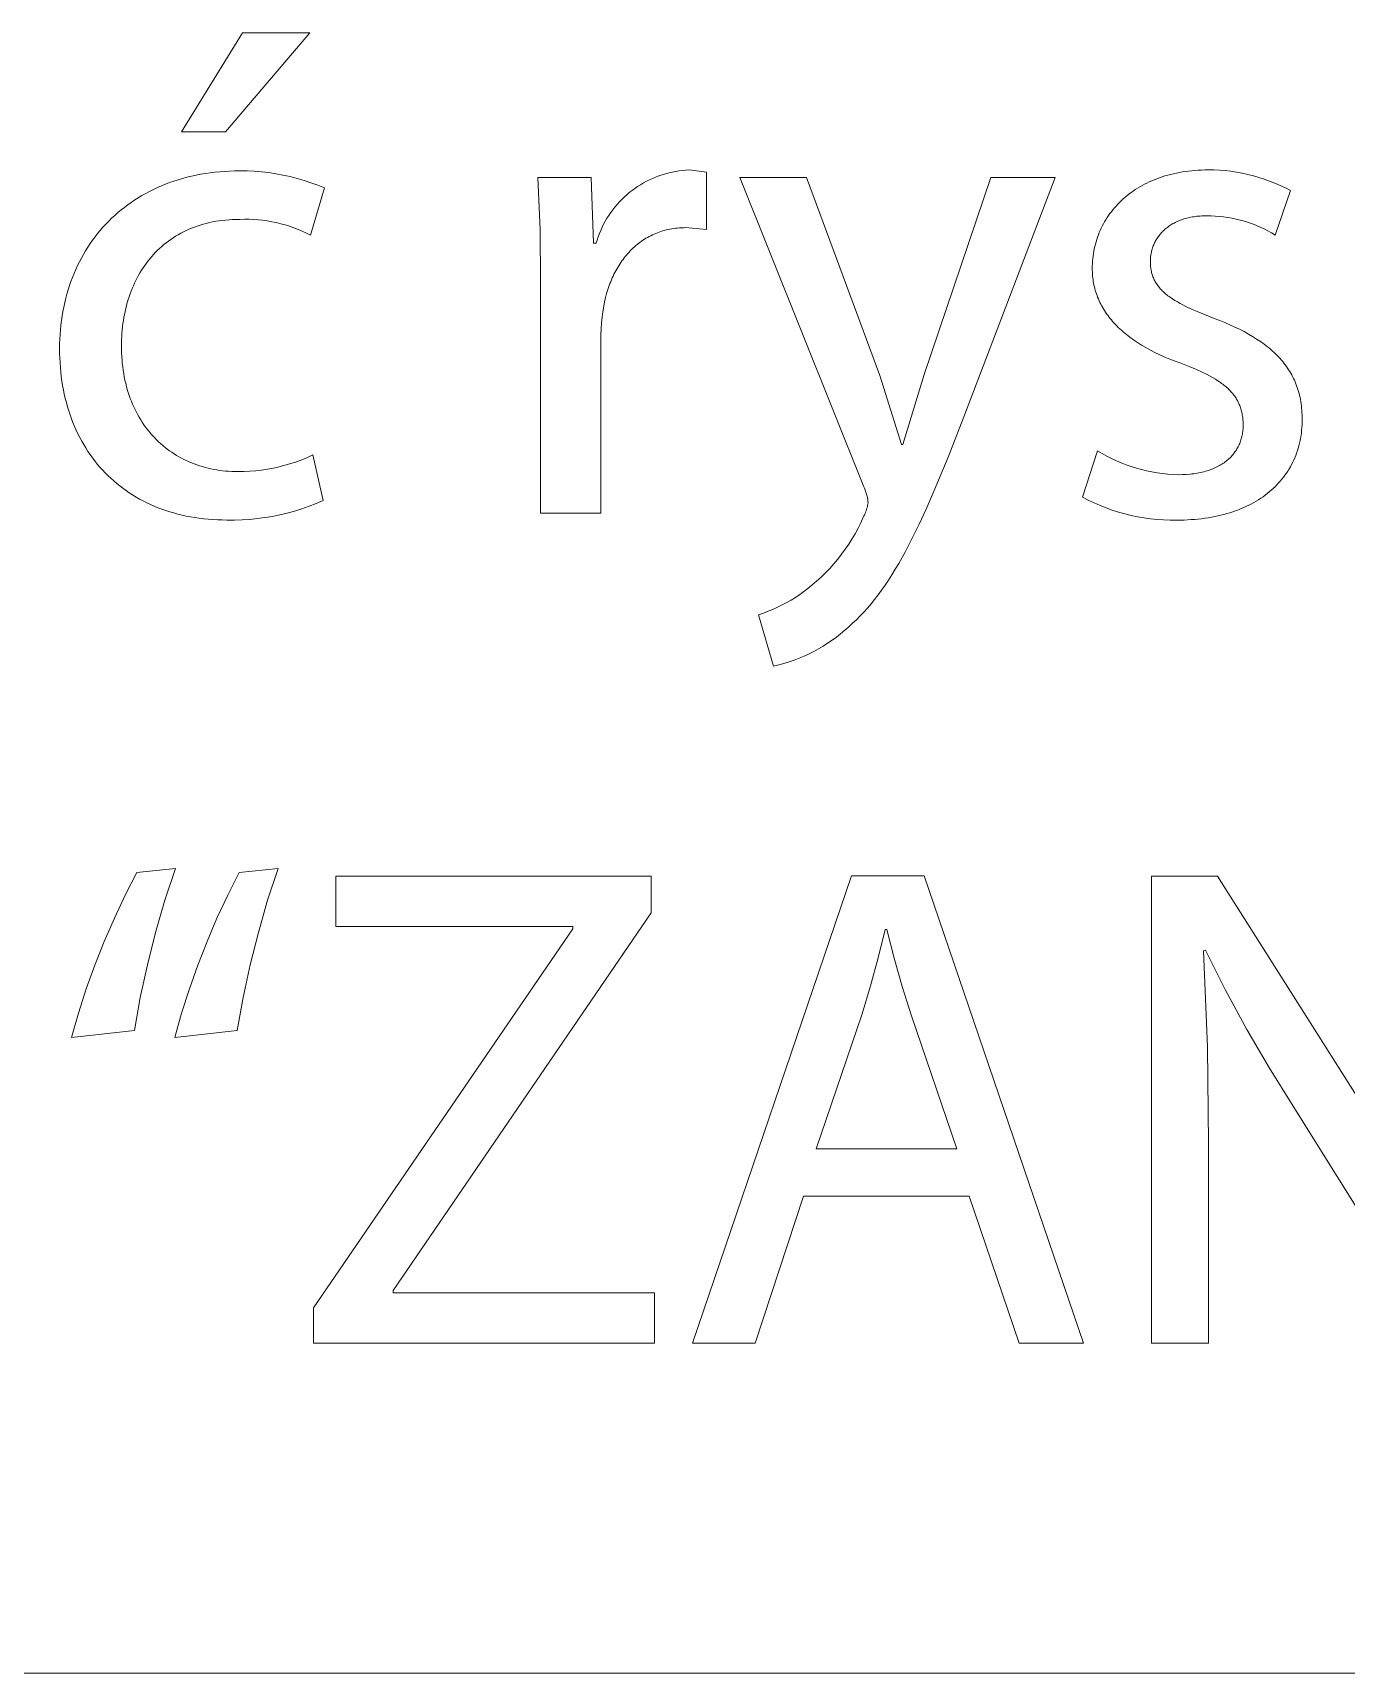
# Model space of a CAD drawing. Header units: millimetres. Extents: x 3269 to 7089, y 1744 to 4413.
# Drawn here: x 6163.6 to 6236, y 1743.8 to 1834.3 of the extents above; entities that cross this region are included whole.
import ezdxf

# ---------------------------------------------------------------- set-up
doc = ezdxf.new("R2010")
doc.units = ezdxf.units.MM
doc.header["$MEASUREMENT"] = 0
doc.layers.add('Domyślny', color=7, linetype='Continuous', true_color=0x000000)

msp = doc.modelspace()

# ---------------------------------------------------------------- linework, layer by layer
at = {"layer": 'Domyślny', "color": 18, "lineweight": 15, "true_color": 0x000000}
for p, q in [((6171.802, 1828.824), (6175.161, 1834.293)), ((6178.875, 1834.293), (6174.219, 1828.824)), ((6175.161, 1834.293), (6178.875, 1834.293)), ((6174.219, 1828.824), (6171.802, 1828.824)), ((6171.612, 1826.185), (6171.852, 1826.256)), ((6171.852, 1826.256), (6172.096, 1826.322)), ((6172.096, 1826.322), (6172.344, 1826.382)), ((6172.344, 1826.382), (6172.595, 1826.436)), ((6172.595, 1826.436), (6172.85, 1826.486)), ((6172.85, 1826.486), (6173.108, 1826.529)), ((6173.108, 1826.529), (6173.37, 1826.567)), ((6173.37, 1826.567), (6173.635, 1826.6)), ((6173.635, 1826.6), (6173.903, 1826.626)), ((6173.903, 1826.626), (6174.174, 1826.647)), ((6174.174, 1826.647), (6174.449, 1826.662)), ((6174.449, 1826.662), (6174.727, 1826.671)), ((6174.727, 1826.671), (6175.008, 1826.674)), ((6175.008, 1826.674), (6175.408, 1826.671)), ((6175.408, 1826.671), (6175.807, 1826.654)), ((6175.807, 1826.654), (6176.206, 1826.623)), ((6176.206, 1826.623), (6176.603, 1826.578)), ((6176.603, 1826.578), (6176.998, 1826.52)), ((6176.998, 1826.52), (6177.392, 1826.448)), ((6177.392, 1826.448), (6177.782, 1826.362)), ((6177.782, 1826.362), (6178.169, 1826.263)), ((6178.169, 1826.263), (6178.553, 1826.15)), ((6191.567, 1823.419), (6191.443, 1826.305)), ((6191.443, 1826.305), (6194.394, 1826.305)), ((6194.394, 1826.305), (6194.508, 1822.68)), ((6197.604, 1826.184), (6197.776, 1826.263)), ((6197.776, 1826.263), (6197.95, 1826.336)), ((6197.95, 1826.336), (6198.127, 1826.403)), ((6198.127, 1826.403), (6198.305, 1826.463)), ((6198.305, 1826.463), (6198.486, 1826.518)), ((6198.486, 1826.518), (6198.668, 1826.566)), ((6198.668, 1826.566), (6198.852, 1826.609)), ((6198.852, 1826.609), (6199.037, 1826.645)), ((6199.037, 1826.645), (6199.224, 1826.674)), ((6199.224, 1826.674), (6199.411, 1826.697)), ((6199.411, 1826.697), (6199.599, 1826.714)), ((6199.599, 1826.714), (6199.787, 1826.725)), ((6199.787, 1826.725), (6200.741, 1826.61)), ((6200.741, 1826.61), (6200.741, 1823.443)), ((6209.422, 1809.248), (6202.591, 1826.306)), ((6202.591, 1826.306), (6206.255, 1826.306)), ((6206.255, 1826.306), (6210.312, 1815.379)), ((6212.755, 1815.443), (6216.431, 1826.306)), ((6219.98, 1826.306), (6214.943, 1813.115)), ((6216.431, 1826.306), (6219.98, 1826.306)), ((6225.443, 1826.189), (6225.586, 1826.245)), ((6225.586, 1826.245), (6225.732, 1826.299)), ((6225.732, 1826.299), (6225.881, 1826.35)), ((6225.881, 1826.35), (6226.032, 1826.397)), ((6226.032, 1826.397), (6226.186, 1826.442)), ((6226.186, 1826.442), (6226.342, 1826.484)), ((6226.342, 1826.484), (6226.501, 1826.522)), ((6226.501, 1826.522), (6226.662, 1826.558)), ((6226.662, 1826.558), (6226.826, 1826.59)), ((6226.826, 1826.59), (6226.992, 1826.619)), ((6226.992, 1826.619), (6227.161, 1826.645)), ((6227.161, 1826.645), (6227.332, 1826.668)), ((6227.332, 1826.668), (6227.506, 1826.687)), ((6227.506, 1826.687), (6227.682, 1826.703)), ((6227.682, 1826.703), (6227.86, 1826.715)), ((6227.86, 1826.715), (6228.041, 1826.724)), ((6228.041, 1826.724), (6228.224, 1826.729)), ((6228.224, 1826.729), (6228.41, 1826.731)), ((6228.41, 1826.731), (6228.725, 1826.727)), ((6228.725, 1826.727), (6229.041, 1826.713)), ((6229.041, 1826.713), (6229.355, 1826.688)), ((6229.355, 1826.688), (6229.669, 1826.653)), ((6229.669, 1826.653), (6229.981, 1826.607)), ((6229.981, 1826.607), (6230.291, 1826.55)), ((6230.291, 1826.55), (6230.6, 1826.483)), ((6230.6, 1826.483), (6230.906, 1826.406)), ((6230.906, 1826.406), (6231.209, 1826.319)), ((6231.209, 1826.319), (6231.509, 1826.221)), ((6169.615, 1825.317), (6169.822, 1825.433)), ((6169.822, 1825.433), (6170.032, 1825.544)), ((6170.032, 1825.544), (6170.246, 1825.651)), ((6170.246, 1825.651), (6170.464, 1825.753)), ((6170.464, 1825.753), (6170.686, 1825.849)), ((6170.686, 1825.849), (6170.912, 1825.941)), ((6170.912, 1825.941), (6171.141, 1826.028)), ((6171.141, 1826.028), (6171.375, 1826.109)), ((6171.375, 1826.109), (6171.612, 1826.185)), ((6178.553, 1826.15), (6178.932, 1826.024)), ((6179.676, 1825.732), (6178.913, 1823.125)), ((6178.932, 1826.024), (6179.307, 1825.885)), ((6179.307, 1825.885), (6179.676, 1825.732)), ((6196.208, 1825.229), (6196.348, 1825.356)), ((6196.348, 1825.356), (6196.492, 1825.478)), ((6196.492, 1825.478), (6196.64, 1825.595)), ((6196.64, 1825.595), (6196.792, 1825.707)), ((6196.792, 1825.707), (6196.948, 1825.813)), ((6196.948, 1825.813), (6197.107, 1825.914)), ((6197.107, 1825.914), (6197.27, 1826.01)), ((6197.27, 1826.01), (6197.436, 1826.1)), ((6197.436, 1826.1), (6197.604, 1826.184)), ((6223.936, 1825.306), (6224.046, 1825.393)), ((6224.046, 1825.393), (6224.159, 1825.478)), ((6224.159, 1825.478), (6224.275, 1825.56)), ((6224.275, 1825.56), (6224.394, 1825.641)), ((6224.394, 1825.641), (6224.515, 1825.718)), ((6224.515, 1825.718), (6224.64, 1825.793)), ((6224.64, 1825.793), (6224.767, 1825.866)), ((6224.767, 1825.866), (6224.897, 1825.936)), ((6224.897, 1825.936), (6225.029, 1826.003)), ((6225.029, 1826.003), (6225.164, 1826.068)), ((6225.164, 1826.068), (6225.302, 1826.13)), ((6225.302, 1826.13), (6225.443, 1826.189)), ((6231.509, 1826.221), (6231.805, 1826.114)), ((6231.805, 1826.114), (6232.098, 1825.996)), ((6232.098, 1825.996), (6232.387, 1825.869)), ((6232.951, 1825.586), (6232.111, 1823.131)), ((6232.387, 1825.869), (6232.671, 1825.732)), ((6232.671, 1825.732), (6232.951, 1825.586)), ((6168.286, 1824.373), (6168.463, 1824.521)), ((6168.463, 1824.521), (6168.645, 1824.665)), ((6168.645, 1824.665), (6168.831, 1824.805)), ((6168.831, 1824.805), (6169.021, 1824.94)), ((6169.021, 1824.94), (6169.215, 1825.07)), ((6169.215, 1825.07), (6169.413, 1825.196)), ((6169.413, 1825.196), (6169.615, 1825.317)), ((6195.467, 1824.376), (6195.578, 1824.529)), ((6195.578, 1824.529), (6195.694, 1824.677)), ((6195.694, 1824.677), (6195.815, 1824.822)), ((6195.815, 1824.822), (6195.942, 1824.962)), ((6195.942, 1824.962), (6196.073, 1825.098)), ((6196.073, 1825.098), (6196.208, 1825.229)), ((6222.995, 1824.317), (6223.075, 1824.425)), ((6223.075, 1824.425), (6223.159, 1824.531)), ((6223.159, 1824.531), (6223.246, 1824.635)), ((6223.246, 1824.635), (6223.335, 1824.737)), ((6223.335, 1824.737), (6223.428, 1824.837)), ((6223.428, 1824.837), (6223.524, 1824.935)), ((6223.524, 1824.935), (6223.622, 1825.031)), ((6223.622, 1825.031), (6223.724, 1825.125)), ((6223.724, 1825.125), (6223.828, 1825.217)), ((6223.828, 1825.217), (6223.936, 1825.306)), ((6167.313, 1823.394), (6167.464, 1823.568)), ((6167.464, 1823.568), (6167.62, 1823.737)), ((6167.62, 1823.737), (6167.78, 1823.902)), ((6167.78, 1823.902), (6167.944, 1824.063)), ((6167.944, 1824.063), (6168.113, 1824.22)), ((6168.113, 1824.22), (6168.286, 1824.373)), ((6172.506, 1823.577), (6172.35, 1823.516)), ((6172.666, 1823.634), (6172.506, 1823.577)), ((6172.828, 1823.687), (6172.666, 1823.634)), ((6172.994, 1823.736), (6172.828, 1823.687)), ((6173.162, 1823.782), (6172.994, 1823.736)), ((6173.333, 1823.823), (6173.162, 1823.782)), ((6173.508, 1823.86), (6173.333, 1823.823)), ((6173.685, 1823.893), (6173.508, 1823.86)), ((6173.865, 1823.922), (6173.685, 1823.893)), ((6174.048, 1823.946), (6173.865, 1823.922)), ((6174.235, 1823.966), (6174.048, 1823.946)), ((6174.424, 1823.982), (6174.235, 1823.966)), ((6174.615, 1823.993), (6174.424, 1823.982)), ((6174.81, 1824), (6174.615, 1823.993)), ((6175.008, 1824.002), (6174.81, 1824)), ((6175.261, 1824.009), (6175.008, 1824.002)), ((6175.514, 1824.007), (6175.261, 1824.009)), ((6175.767, 1823.997), (6175.514, 1824.007)), ((6176.019, 1823.979), (6175.767, 1823.997)), ((6176.271, 1823.952), (6176.019, 1823.979)), ((6176.522, 1823.917), (6176.271, 1823.952)), ((6176.771, 1823.874), (6176.522, 1823.917)), ((6177.019, 1823.823), (6176.771, 1823.874)), ((6177.265, 1823.763), (6177.019, 1823.823)), ((6177.509, 1823.696), (6177.265, 1823.763)), ((6177.75, 1823.62), (6177.509, 1823.696)), ((6177.989, 1823.536), (6177.75, 1823.62)), ((6178.225, 1823.445), (6177.989, 1823.536)), ((6194.913, 1823.39), (6194.991, 1823.562)), ((6194.991, 1823.562), (6195.075, 1823.731)), ((6195.075, 1823.731), (6195.165, 1823.897)), ((6195.165, 1823.897), (6195.26, 1824.06)), ((6195.26, 1824.06), (6195.361, 1824.22)), ((6195.361, 1824.22), (6195.467, 1824.376)), ((6199.148, 1823.524), (6199.042, 1823.512)), ((6199.256, 1823.533), (6199.148, 1823.524)), ((6199.364, 1823.539), (6199.256, 1823.533)), ((6199.474, 1823.543), (6199.364, 1823.539)), ((6199.584, 1823.545), (6199.474, 1823.543)), ((6200.741, 1823.443), (6199.584, 1823.545)), ((6222.518, 1823.514), (6222.576, 1823.634)), ((6222.576, 1823.634), (6222.638, 1823.752)), ((6222.638, 1823.752), (6222.703, 1823.868)), ((6222.703, 1823.868), (6222.771, 1823.983)), ((6222.771, 1823.983), (6222.843, 1824.096)), ((6222.843, 1824.096), (6222.917, 1824.208)), ((6222.917, 1824.208), (6222.995, 1824.317)), ((6226.134, 1823.539), (6226.083, 1823.498)), ((6226.187, 1823.58), (6226.134, 1823.539)), ((6226.242, 1823.619), (6226.187, 1823.58)), ((6226.298, 1823.657), (6226.242, 1823.619)), ((6226.355, 1823.694), (6226.298, 1823.657)), ((6226.414, 1823.73), (6226.355, 1823.694)), ((6226.474, 1823.765), (6226.414, 1823.73)), ((6226.535, 1823.799), (6226.474, 1823.765)), ((6226.598, 1823.831), (6226.535, 1823.799)), ((6226.663, 1823.862), (6226.598, 1823.831)), ((6226.729, 1823.892), (6226.663, 1823.862)), ((6226.796, 1823.921), (6226.729, 1823.892)), ((6226.865, 1823.948), (6226.796, 1823.921)), ((6226.935, 1823.974), (6226.865, 1823.948)), ((6227.006, 1823.999), (6226.935, 1823.974)), ((6227.079, 1824.023), (6227.006, 1823.999)), ((6227.153, 1824.045), (6227.079, 1824.023)), ((6227.229, 1824.066), (6227.153, 1824.045)), ((6227.305, 1824.085), (6227.229, 1824.066)), ((6227.384, 1824.103), (6227.305, 1824.085)), ((6227.463, 1824.119), (6227.384, 1824.103)), ((6227.544, 1824.134), (6227.463, 1824.119)), ((6227.627, 1824.148), (6227.544, 1824.134)), ((6227.71, 1824.16), (6227.627, 1824.148)), ((6227.795, 1824.17), (6227.71, 1824.16)), ((6227.882, 1824.179), (6227.795, 1824.17)), ((6227.969, 1824.186), (6227.882, 1824.179)), ((6228.059, 1824.192), (6227.969, 1824.186)), ((6228.149, 1824.196), (6228.059, 1824.192)), ((6228.241, 1824.199), (6228.149, 1824.196)), ((6228.333, 1824.2), (6228.241, 1824.199)), ((6228.567, 1824.197), (6228.333, 1824.2)), ((6228.801, 1824.186), (6228.567, 1824.197)), ((6229.034, 1824.168), (6228.801, 1824.186)), ((6229.267, 1824.142), (6229.034, 1824.168)), ((6229.499, 1824.108), (6229.267, 1824.142)), ((6229.729, 1824.067), (6229.499, 1824.108)), ((6229.958, 1824.018), (6229.729, 1824.067)), ((6230.185, 1823.962), (6229.958, 1824.018)), ((6230.41, 1823.899), (6230.185, 1823.962)), ((6230.633, 1823.827), (6230.41, 1823.899)), ((6230.853, 1823.749), (6230.633, 1823.827)), ((6231.071, 1823.664), (6230.853, 1823.749)), ((6231.286, 1823.571), (6231.071, 1823.664)), ((6231.498, 1823.471), (6231.286, 1823.571)), ((6166.627, 1822.468), (6166.755, 1822.661)), ((6166.755, 1822.661), (6166.887, 1822.85)), ((6166.887, 1822.85), (6167.025, 1823.035)), ((6167.025, 1823.035), (6167.167, 1823.217)), ((6167.167, 1823.217), (6167.313, 1823.394)), ((6170.95, 1822.71), (6170.827, 1822.611)), ((6171.076, 1822.806), (6170.95, 1822.71)), ((6171.206, 1822.898), (6171.076, 1822.806)), ((6171.338, 1822.988), (6171.206, 1822.898)), ((6171.473, 1823.074), (6171.338, 1822.988)), ((6171.612, 1823.157), (6171.473, 1823.074)), ((6171.753, 1823.236), (6171.612, 1823.157)), ((6171.898, 1823.311), (6171.753, 1823.236)), ((6172.045, 1823.383), (6171.898, 1823.311)), ((6172.196, 1823.452), (6172.045, 1823.383)), ((6172.35, 1823.516), (6172.196, 1823.452)), ((6178.458, 1823.346), (6178.225, 1823.445)), ((6178.687, 1823.239), (6178.458, 1823.346)), ((6178.913, 1823.125), (6178.687, 1823.239)), ((6191.595, 1820.53), (6191.567, 1823.419)), ((6194.508, 1822.68), (6194.661, 1822.68)), ((6194.661, 1822.68), (6194.715, 1822.86)), ((6194.715, 1822.86), (6194.775, 1823.039)), ((6194.775, 1823.039), (6194.841, 1823.216)), ((6194.841, 1823.216), (6194.913, 1823.39)), ((6196.996, 1822.67), (6196.918, 1822.607)), ((6197.076, 1822.731), (6196.996, 1822.67)), ((6197.158, 1822.79), (6197.076, 1822.731)), ((6197.24, 1822.847), (6197.158, 1822.79)), ((6197.324, 1822.902), (6197.24, 1822.847)), ((6197.409, 1822.955), (6197.324, 1822.902)), ((6197.496, 1823.005), (6197.409, 1822.955)), ((6197.583, 1823.054), (6197.496, 1823.005)), ((6197.672, 1823.1), (6197.583, 1823.054)), ((6197.762, 1823.145), (6197.672, 1823.1)), ((6197.854, 1823.187), (6197.762, 1823.145)), ((6197.947, 1823.227), (6197.854, 1823.187)), ((6198.04, 1823.264), (6197.947, 1823.227)), ((6198.135, 1823.3), (6198.04, 1823.264)), ((6198.232, 1823.333), (6198.135, 1823.3)), ((6198.329, 1823.363), (6198.232, 1823.333)), ((6198.428, 1823.392), (6198.329, 1823.363)), ((6198.527, 1823.418), (6198.428, 1823.392)), ((6198.628, 1823.442), (6198.527, 1823.418)), ((6198.73, 1823.463), (6198.628, 1823.442)), ((6198.833, 1823.482), (6198.73, 1823.463)), ((6198.937, 1823.498), (6198.833, 1823.482)), ((6199.042, 1823.512), (6198.937, 1823.498)), ((6222.164, 1822.507), (6222.197, 1822.637)), ((6222.197, 1822.637), (6222.233, 1822.766)), ((6222.233, 1822.766), (6222.272, 1822.894)), ((6222.272, 1822.894), (6222.315, 1823.021)), ((6222.315, 1823.021), (6222.361, 1823.146)), ((6222.361, 1823.146), (6222.41, 1823.271)), ((6222.41, 1823.271), (6222.462, 1823.393)), ((6222.462, 1823.393), (6222.518, 1823.514)), ((6225.434, 1822.654), (6225.409, 1822.597)), ((6225.46, 1822.71), (6225.434, 1822.654)), ((6225.487, 1822.765), (6225.46, 1822.71)), ((6225.517, 1822.82), (6225.487, 1822.765)), ((6225.547, 1822.874), (6225.517, 1822.82)), ((6225.579, 1822.927), (6225.547, 1822.874)), ((6225.613, 1822.979), (6225.579, 1822.927)), ((6225.648, 1823.031), (6225.613, 1822.979)), ((6225.685, 1823.082), (6225.648, 1823.031)), ((6225.723, 1823.132), (6225.685, 1823.082)), ((6225.763, 1823.181), (6225.723, 1823.132)), ((6225.804, 1823.229), (6225.763, 1823.181)), ((6225.847, 1823.276), (6225.804, 1823.229)), ((6225.891, 1823.322), (6225.847, 1823.276)), ((6225.937, 1823.368), (6225.891, 1823.322)), ((6225.984, 1823.412), (6225.937, 1823.368)), ((6226.033, 1823.455), (6225.984, 1823.412)), ((6226.083, 1823.498), (6226.033, 1823.455)), ((6231.706, 1823.365), (6231.498, 1823.471)), ((6231.911, 1823.251), (6231.706, 1823.365)), ((6232.111, 1823.131), (6231.911, 1823.251)), ((6166.163, 1821.661), (6166.272, 1821.868)), ((6166.272, 1821.868), (6166.385, 1822.072)), ((6166.385, 1822.072), (6166.504, 1822.272)), ((6166.504, 1822.272), (6166.627, 1822.468)), ((6170.05, 1821.831), (6169.952, 1821.708)), ((6170.152, 1821.951), (6170.05, 1821.831)), ((6170.257, 1822.069), (6170.152, 1821.951)), ((6170.364, 1822.183), (6170.257, 1822.069)), ((6170.475, 1822.294), (6170.364, 1822.183)), ((6170.589, 1822.403), (6170.475, 1822.294)), ((6170.706, 1822.508), (6170.589, 1822.403)), ((6170.827, 1822.611), (6170.706, 1822.508)), ((6196.145, 1821.791), (6196.083, 1821.706)), ((6196.208, 1821.874), (6196.145, 1821.791)), ((6196.272, 1821.956), (6196.208, 1821.874)), ((6196.338, 1822.035), (6196.272, 1821.956)), ((6196.406, 1822.113), (6196.338, 1822.035)), ((6196.475, 1822.189), (6196.406, 1822.113)), ((6196.545, 1822.264), (6196.475, 1822.189)), ((6196.617, 1822.336), (6196.545, 1822.264)), ((6196.69, 1822.407), (6196.617, 1822.336)), ((6196.765, 1822.475), (6196.69, 1822.407)), ((6196.84, 1822.542), (6196.765, 1822.475)), ((6196.918, 1822.607), (6196.84, 1822.542)), ((6222.04, 1821.702), (6222.052, 1821.838)), ((6222.052, 1821.838), (6222.068, 1821.974)), ((6222.068, 1821.974), (6222.087, 1822.109)), ((6222.087, 1822.109), (6222.109, 1822.243)), ((6222.109, 1822.243), (6222.135, 1822.375)), ((6222.135, 1822.375), (6222.164, 1822.507)), ((6225.233, 1821.809), (6225.23, 1821.745)), ((6225.23, 1821.745), (6225.23, 1821.681)), ((6225.237, 1821.873), (6225.233, 1821.809)), ((6225.243, 1821.936), (6225.237, 1821.873)), ((6225.25, 1821.998), (6225.243, 1821.936)), ((6225.259, 1822.061), (6225.25, 1821.998)), ((6225.269, 1822.122), (6225.259, 1822.061)), ((6225.281, 1822.184), (6225.269, 1822.122)), ((6225.295, 1822.244), (6225.281, 1822.184)), ((6225.31, 1822.305), (6225.295, 1822.244)), ((6225.327, 1822.364), (6225.31, 1822.305)), ((6225.345, 1822.424), (6225.327, 1822.364)), ((6225.365, 1822.482), (6225.345, 1822.424)), ((6225.386, 1822.54), (6225.365, 1822.482)), ((6225.409, 1822.597), (6225.386, 1822.54)), ((6165.778, 1820.798), (6165.867, 1821.018)), ((6165.867, 1821.018), (6165.96, 1821.236)), ((6165.96, 1821.236), (6166.059, 1821.45)), ((6166.059, 1821.45), (6166.163, 1821.661)), ((6169.427, 1820.917), (6169.35, 1820.776)), ((6169.506, 1821.055), (6169.427, 1820.917)), ((6169.589, 1821.191), (6169.506, 1821.055)), ((6169.675, 1821.324), (6169.589, 1821.191)), ((6169.764, 1821.455), (6169.675, 1821.324)), ((6169.857, 1821.583), (6169.764, 1821.455)), ((6169.952, 1821.708), (6169.857, 1821.583)), ((6195.597, 1820.87), (6195.551, 1820.769)), ((6195.645, 1820.969), (6195.597, 1820.87)), ((6195.694, 1821.066), (6195.645, 1820.969)), ((6195.745, 1821.162), (6195.694, 1821.066)), ((6195.798, 1821.257), (6195.745, 1821.162)), ((6195.852, 1821.35), (6195.798, 1821.257)), ((6195.907, 1821.441), (6195.852, 1821.35)), ((6195.964, 1821.531), (6195.907, 1821.441)), ((6196.023, 1821.619), (6195.964, 1821.531)), ((6196.083, 1821.706), (6196.023, 1821.619)), ((6222.024, 1821.287), (6222.026, 1821.426)), ((6222.025, 1821.183), (6222.024, 1821.287)), ((6222.029, 1821.08), (6222.025, 1821.183)), ((6222.026, 1821.426), (6222.031, 1821.564)), ((6222.034, 1820.978), (6222.029, 1821.08)), ((6222.031, 1821.564), (6222.04, 1821.702)), ((6222.042, 1820.876), (6222.034, 1820.978)), ((6222.053, 1820.775), (6222.042, 1820.876)), ((6225.23, 1821.681), (6225.23, 1821.609)), ((6225.23, 1821.609), (6225.233, 1821.539)), ((6225.233, 1821.539), (6225.237, 1821.47)), ((6225.237, 1821.47), (6225.243, 1821.402)), ((6225.243, 1821.402), (6225.25, 1821.335)), ((6225.25, 1821.335), (6225.259, 1821.27)), ((6225.259, 1821.27), (6225.27, 1821.205)), ((6225.27, 1821.205), (6225.282, 1821.142)), ((6225.282, 1821.142), (6225.296, 1821.079)), ((6225.296, 1821.079), (6225.312, 1821.018)), ((6225.312, 1821.018), (6225.329, 1820.957)), ((6225.329, 1820.957), (6225.348, 1820.898)), ((6225.348, 1820.898), (6225.368, 1820.839)), ((6225.368, 1820.839), (6225.391, 1820.782)), ((6165.473, 1819.883), (6165.542, 1820.116)), ((6165.542, 1820.116), (6165.615, 1820.346)), ((6165.615, 1820.346), (6165.694, 1820.574)), ((6165.694, 1820.574), (6165.778, 1820.798)), ((6169.016, 1820.04), (6168.959, 1819.886)), ((6169.076, 1820.191), (6169.016, 1820.04)), ((6169.14, 1820.341), (6169.076, 1820.191)), ((6169.207, 1820.488), (6169.14, 1820.341)), ((6169.277, 1820.633), (6169.207, 1820.488)), ((6169.35, 1820.776), (6169.277, 1820.633)), ((6191.595, 1807.797), (6191.595, 1820.53)), ((6195.241, 1819.914), (6195.181, 1819.687)), ((6195.309, 1820.136), (6195.241, 1819.914)), ((6195.345, 1820.245), (6195.309, 1820.136)), ((6195.383, 1820.352), (6195.345, 1820.245)), ((6195.423, 1820.459), (6195.383, 1820.352)), ((6195.464, 1820.563), (6195.423, 1820.459)), ((6195.507, 1820.667), (6195.464, 1820.563)), ((6195.551, 1820.769), (6195.507, 1820.667)), ((6222.066, 1820.674), (6222.053, 1820.775)), ((6222.081, 1820.574), (6222.066, 1820.674)), ((6222.098, 1820.475), (6222.081, 1820.574)), ((6222.117, 1820.376), (6222.098, 1820.475)), ((6222.139, 1820.278), (6222.117, 1820.376)), ((6222.164, 1820.181), (6222.139, 1820.278)), ((6222.19, 1820.084), (6222.164, 1820.181)), ((6222.219, 1819.987), (6222.19, 1820.084)), ((6222.251, 1819.892), (6222.219, 1819.987)), ((6225.391, 1820.782), (6225.415, 1820.725)), ((6225.415, 1820.725), (6225.44, 1820.67)), ((6225.44, 1820.67), (6225.468, 1820.615)), ((6225.468, 1820.615), (6225.497, 1820.561)), ((6225.497, 1820.561), (6225.528, 1820.507)), ((6225.528, 1820.507), (6225.56, 1820.455)), ((6225.56, 1820.455), (6225.594, 1820.403)), ((6225.594, 1820.403), (6225.63, 1820.352)), ((6225.63, 1820.352), (6225.668, 1820.302)), ((6225.668, 1820.302), (6225.707, 1820.252)), ((6225.707, 1820.252), (6225.748, 1820.203)), ((6225.748, 1820.203), (6225.791, 1820.155)), ((6225.791, 1820.155), (6225.836, 1820.107)), ((6225.836, 1820.107), (6225.882, 1820.06)), ((6225.882, 1820.06), (6225.93, 1820.013)), ((6225.93, 1820.013), (6225.98, 1819.967)), ((6225.98, 1819.967), (6226.032, 1819.921)), ((6226.032, 1819.921), (6226.085, 1819.876)), ((6165.253, 1818.92), (6165.3, 1819.165)), ((6165.3, 1819.165), (6165.353, 1819.407)), ((6165.353, 1819.407), (6165.41, 1819.647)), ((6165.41, 1819.647), (6165.473, 1819.883)), ((6168.721, 1819.09), (6168.683, 1818.925)), ((6168.762, 1819.253), (6168.721, 1819.09)), ((6168.806, 1819.414), (6168.762, 1819.253)), ((6168.854, 1819.573), (6168.806, 1819.414)), ((6168.905, 1819.731), (6168.854, 1819.573)), ((6168.959, 1819.886), (6168.905, 1819.731)), ((6195.081, 1819.22), (6195.029, 1818.909)), ((6195.127, 1819.456), (6195.081, 1819.22)), ((6195.181, 1819.687), (6195.127, 1819.456)), ((6222.284, 1819.797), (6222.251, 1819.892)), ((6222.32, 1819.702), (6222.284, 1819.797)), ((6222.359, 1819.609), (6222.32, 1819.702)), ((6222.4, 1819.516), (6222.359, 1819.609)), ((6222.443, 1819.423), (6222.4, 1819.516)), ((6222.488, 1819.332), (6222.443, 1819.423)), ((6222.536, 1819.241), (6222.488, 1819.332)), ((6222.587, 1819.15), (6222.536, 1819.241)), ((6222.639, 1819.061), (6222.587, 1819.15)), ((6222.694, 1818.972), (6222.639, 1819.061)), ((6226.085, 1819.876), (6226.14, 1819.832)), ((6226.14, 1819.832), (6226.197, 1819.787)), ((6226.197, 1819.787), (6226.256, 1819.744)), ((6226.256, 1819.744), (6226.316, 1819.7)), ((6226.316, 1819.7), (6226.443, 1819.614)), ((6226.443, 1819.614), (6226.576, 1819.53)), ((6226.576, 1819.53), (6226.717, 1819.446)), ((6226.717, 1819.446), (6226.865, 1819.364)), ((6226.865, 1819.364), (6227.02, 1819.282)), ((6227.02, 1819.282), (6227.183, 1819.2)), ((6227.183, 1819.2), (6227.531, 1819.037)), ((6227.531, 1819.037), (6227.908, 1818.874)), ((6165.119, 1817.913), (6165.144, 1818.169)), ((6165.144, 1818.169), (6165.175, 1818.422)), ((6165.175, 1818.422), (6165.211, 1818.673)), ((6165.211, 1818.673), (6165.253, 1818.92)), ((6168.564, 1818.251), (6168.542, 1818.079)), ((6168.589, 1818.422), (6168.564, 1818.251)), ((6168.617, 1818.591), (6168.589, 1818.422)), ((6168.648, 1818.759), (6168.617, 1818.591)), ((6168.683, 1818.925), (6168.648, 1818.759)), ((6194.958, 1818.284), (6194.938, 1817.97)), ((6194.988, 1818.597), (6194.958, 1818.284)), ((6195.029, 1818.909), (6194.988, 1818.597)), ((6222.752, 1818.883), (6222.694, 1818.972)), ((6222.812, 1818.796), (6222.752, 1818.883)), ((6222.874, 1818.709), (6222.812, 1818.796)), ((6222.939, 1818.623), (6222.874, 1818.709)), ((6223.006, 1818.538), (6222.939, 1818.623)), ((6223.075, 1818.453), (6223.006, 1818.538)), ((6223.147, 1818.369), (6223.075, 1818.453)), ((6223.221, 1818.286), (6223.147, 1818.369)), ((6223.298, 1818.204), (6223.221, 1818.286)), ((6223.377, 1818.122), (6223.298, 1818.204)), ((6223.459, 1818.041), (6223.377, 1818.122)), ((6227.908, 1818.874), (6228.753, 1818.539)), ((6228.753, 1818.539), (6229.049, 1818.423)), ((6229.049, 1818.423), (6229.336, 1818.305)), ((6229.336, 1818.305), (6229.613, 1818.185)), ((6229.613, 1818.185), (6229.882, 1818.062)), ((6165.076, 1817.132), (6165.085, 1817.395)), ((6165.085, 1817.395), (6165.099, 1817.655)), ((6165.099, 1817.655), (6165.119, 1817.913)), ((6168.484, 1817.198), (6168.482, 1817.019)), ((6168.489, 1817.377), (6168.484, 1817.198)), ((6168.497, 1817.554), (6168.489, 1817.377)), ((6168.509, 1817.73), (6168.497, 1817.554)), ((6168.524, 1817.905), (6168.509, 1817.73)), ((6168.542, 1818.079), (6168.524, 1817.905)), ((6194.938, 1817.97), (6194.928, 1817.655)), ((6194.928, 1817.655), (6194.928, 1807.797)), ((6223.543, 1817.961), (6223.459, 1818.041)), ((6223.63, 1817.882), (6223.543, 1817.961)), ((6223.719, 1817.804), (6223.63, 1817.882)), ((6223.81, 1817.726), (6223.719, 1817.804)), ((6223.904, 1817.649), (6223.81, 1817.726)), ((6224.1, 1817.498), (6223.904, 1817.649)), ((6224.305, 1817.35), (6224.1, 1817.498)), ((6224.52, 1817.205), (6224.305, 1817.35)), ((6224.745, 1817.063), (6224.52, 1817.205)), ((6229.882, 1818.062), (6230.141, 1817.936)), ((6230.141, 1817.936), (6230.391, 1817.807)), ((6230.391, 1817.807), (6230.631, 1817.675)), ((6230.631, 1817.675), (6230.863, 1817.54)), ((6230.863, 1817.54), (6231.085, 1817.401)), ((6231.085, 1817.401), (6231.298, 1817.259)), ((6231.298, 1817.259), (6231.501, 1817.113)), ((6165.073, 1816.866), (6165.076, 1817.132)), ((6165.076, 1816.602), (6165.073, 1816.866)), ((6165.084, 1816.341), (6165.076, 1816.602)), ((6165.097, 1816.083), (6165.084, 1816.341)), ((6168.482, 1817.019), (6168.484, 1816.819)), ((6168.484, 1816.819), (6168.49, 1816.622)), ((6168.49, 1816.622), (6168.5, 1816.427)), ((6168.5, 1816.427), (6168.514, 1816.235)), ((6224.98, 1816.925), (6224.745, 1817.063)), ((6225.225, 1816.791), (6224.98, 1816.925)), ((6225.48, 1816.66), (6225.225, 1816.791)), ((6225.746, 1816.532), (6225.48, 1816.66)), ((6226.021, 1816.408), (6225.746, 1816.532)), ((6226.307, 1816.288), (6226.021, 1816.408)), ((6226.603, 1816.171), (6226.307, 1816.288)), ((6231.501, 1817.113), (6231.599, 1817.039)), ((6231.599, 1817.039), (6231.695, 1816.964)), ((6231.695, 1816.964), (6231.789, 1816.888)), ((6231.789, 1816.888), (6231.88, 1816.811)), ((6231.88, 1816.811), (6231.969, 1816.732)), ((6231.969, 1816.732), (6232.056, 1816.653)), ((6232.056, 1816.653), (6232.14, 1816.573)), ((6232.14, 1816.573), (6232.222, 1816.492)), ((6232.222, 1816.492), (6232.301, 1816.409)), ((6232.301, 1816.409), (6232.379, 1816.326)), ((6232.379, 1816.326), (6232.453, 1816.241)), ((6165.115, 1815.827), (6165.097, 1816.083)), ((6165.139, 1815.575), (6165.115, 1815.827)), ((6165.168, 1815.325), (6165.139, 1815.575)), ((6168.514, 1816.235), (6168.532, 1816.045)), ((6168.532, 1816.045), (6168.553, 1815.857)), ((6168.553, 1815.857), (6168.579, 1815.673)), ((6168.579, 1815.673), (6168.608, 1815.49)), ((6168.608, 1815.49), (6168.64, 1815.311)), ((6210.312, 1815.379), (6211.495, 1811.576)), ((6211.572, 1811.576), (6212.755, 1815.443)), ((6226.909, 1816.059), (6226.603, 1816.171)), ((6227.358, 1815.887), (6226.909, 1816.059)), ((6227.772, 1815.715), (6227.358, 1815.887)), ((6227.966, 1815.628), (6227.772, 1815.715)), ((6228.152, 1815.541), (6227.966, 1815.628)), ((6228.329, 1815.453), (6228.152, 1815.541)), ((6228.497, 1815.365), (6228.329, 1815.453)), ((6232.453, 1816.241), (6232.526, 1816.155)), ((6232.526, 1816.155), (6232.596, 1816.068)), ((6232.596, 1816.068), (6232.664, 1815.98)), ((6232.664, 1815.98), (6232.729, 1815.891)), ((6232.729, 1815.891), (6232.792, 1815.8)), ((6232.792, 1815.8), (6232.853, 1815.709)), ((6232.853, 1815.709), (6232.911, 1815.616)), ((6232.911, 1815.616), (6232.968, 1815.522)), ((6232.968, 1815.522), (6233.021, 1815.426)), ((6233.021, 1815.426), (6233.072, 1815.329)), ((6165.201, 1815.079), (6165.168, 1815.325)), ((6165.24, 1814.835), (6165.201, 1815.079)), ((6165.284, 1814.594), (6165.24, 1814.835)), ((6165.333, 1814.357), (6165.284, 1814.594)), ((6168.64, 1815.311), (6168.677, 1815.134)), ((6168.677, 1815.134), (6168.717, 1814.959)), ((6168.717, 1814.959), (6168.76, 1814.787)), ((6168.76, 1814.787), (6168.807, 1814.618)), ((6168.807, 1814.618), (6168.858, 1814.452)), ((6228.658, 1815.275), (6228.497, 1815.365)), ((6228.81, 1815.185), (6228.658, 1815.275)), ((6228.955, 1815.093), (6228.81, 1815.185)), ((6229.091, 1815), (6228.955, 1815.093)), ((6229.157, 1814.953), (6229.091, 1815)), ((6229.22, 1814.905), (6229.157, 1814.953)), ((6229.281, 1814.858), (6229.22, 1814.905)), ((6229.341, 1814.809), (6229.281, 1814.858)), ((6229.399, 1814.761), (6229.341, 1814.809)), ((6229.455, 1814.711), (6229.399, 1814.761)), ((6229.509, 1814.662), (6229.455, 1814.711)), ((6229.561, 1814.612), (6229.509, 1814.662)), ((6229.611, 1814.561), (6229.561, 1814.612)), ((6229.66, 1814.51), (6229.611, 1814.561)), ((6229.707, 1814.458), (6229.66, 1814.51)), ((6233.072, 1815.329), (6233.121, 1815.231)), ((6233.121, 1815.231), (6233.168, 1815.132)), ((6233.168, 1815.132), (6233.212, 1815.031)), ((6233.212, 1815.031), (6233.254, 1814.929)), ((6233.254, 1814.929), (6233.293, 1814.825)), ((6233.293, 1814.825), (6233.33, 1814.721)), ((6233.33, 1814.721), (6233.365, 1814.614)), ((6233.365, 1814.614), (6233.397, 1814.506)), ((6233.397, 1814.506), (6233.427, 1814.397)), ((6165.386, 1814.123), (6165.333, 1814.357)), ((6165.445, 1813.892), (6165.386, 1814.123)), ((6165.508, 1813.664), (6165.445, 1813.892)), ((6165.576, 1813.44), (6165.508, 1813.664)), ((6168.858, 1814.452), (6168.912, 1814.288)), ((6168.912, 1814.288), (6168.969, 1814.127)), ((6168.969, 1814.127), (6169.03, 1813.969)), ((6169.03, 1813.969), (6169.094, 1813.814)), ((6169.094, 1813.814), (6169.161, 1813.661)), ((6169.161, 1813.661), (6169.232, 1813.511)), ((6229.752, 1814.406), (6229.707, 1814.458)), ((6229.795, 1814.353), (6229.752, 1814.406)), ((6229.836, 1814.3), (6229.795, 1814.353)), ((6229.876, 1814.246), (6229.836, 1814.3)), ((6229.914, 1814.191), (6229.876, 1814.246)), ((6229.95, 1814.136), (6229.914, 1814.191)), ((6229.985, 1814.08), (6229.95, 1814.136)), ((6230.018, 1814.023), (6229.985, 1814.08)), ((6230.049, 1813.966), (6230.018, 1814.023)), ((6230.078, 1813.908), (6230.049, 1813.966)), ((6230.106, 1813.849), (6230.078, 1813.908)), ((6230.133, 1813.79), (6230.106, 1813.849)), ((6230.157, 1813.73), (6230.133, 1813.79)), ((6230.18, 1813.669), (6230.157, 1813.73)), ((6230.202, 1813.607), (6230.18, 1813.669)), ((6230.222, 1813.544), (6230.202, 1813.607)), ((6233.427, 1814.397), (6233.455, 1814.287)), ((6233.455, 1814.287), (6233.48, 1814.174)), ((6233.48, 1814.174), (6233.503, 1814.061)), ((6233.503, 1814.061), (6233.523, 1813.946)), ((6233.523, 1813.946), (6233.541, 1813.829)), ((6233.541, 1813.829), (6233.557, 1813.711)), ((6233.557, 1813.711), (6233.57, 1813.591)), ((6233.57, 1813.591), (6233.581, 1813.469)), ((6165.649, 1813.219), (6165.576, 1813.44)), ((6165.727, 1813.001), (6165.649, 1813.219)), ((6165.81, 1812.787), (6165.727, 1813.001)), ((6165.897, 1812.577), (6165.81, 1812.787)), ((6169.232, 1813.511), (6169.306, 1813.365)), ((6169.306, 1813.365), (6169.382, 1813.221)), ((6169.382, 1813.221), (6169.463, 1813.08)), ((6169.463, 1813.08), (6169.546, 1812.942)), ((6169.546, 1812.942), (6169.632, 1812.806)), ((6169.632, 1812.806), (6169.721, 1812.674)), ((6169.721, 1812.674), (6169.813, 1812.545)), ((6214.943, 1813.115), (6214.07, 1810.876)), ((6230.24, 1813.481), (6230.222, 1813.544)), ((6230.257, 1813.417), (6230.24, 1813.481)), ((6230.272, 1813.351), (6230.257, 1813.417)), ((6230.286, 1813.285), (6230.272, 1813.351)), ((6230.298, 1813.219), (6230.286, 1813.285)), ((6230.309, 1813.151), (6230.298, 1813.219)), ((6230.318, 1813.082), (6230.309, 1813.151)), ((6230.326, 1813.012), (6230.318, 1813.082)), ((6230.332, 1812.942), (6230.326, 1813.012)), ((6230.337, 1812.87), (6230.332, 1812.942)), ((6230.341, 1812.798), (6230.337, 1812.87)), ((6230.343, 1812.724), (6230.341, 1812.798)), ((6230.343, 1812.649), (6230.343, 1812.724)), ((6233.581, 1813.469), (6233.589, 1813.346)), ((6233.592, 1812.665), (6233.583, 1812.516)), ((6233.589, 1813.346), (6233.595, 1813.222)), ((6233.598, 1812.816), (6233.592, 1812.665)), ((6233.595, 1813.222), (6233.599, 1813.095)), ((6233.6, 1812.967), (6233.598, 1812.816)), ((6233.599, 1813.095), (6233.6, 1812.967)), ((6165.989, 1812.369), (6165.897, 1812.577)), ((6166.085, 1812.166), (6165.989, 1812.369)), ((6166.186, 1811.966), (6166.085, 1812.166)), ((6166.291, 1811.77), (6166.186, 1811.966)), ((6166.401, 1811.577), (6166.291, 1811.77)), ((6169.813, 1812.545), (6169.908, 1812.419)), ((6169.908, 1812.419), (6170.006, 1812.296)), ((6170.006, 1812.296), (6170.106, 1812.176)), ((6170.106, 1812.176), (6170.21, 1812.059)), ((6170.21, 1812.059), (6170.316, 1811.945)), ((6170.316, 1811.945), (6170.425, 1811.834)), ((6170.425, 1811.834), (6170.536, 1811.727)), ((6230.177, 1811.703), (6230.2, 1811.766)), ((6230.2, 1811.766), (6230.222, 1811.83)), ((6230.222, 1811.83), (6230.241, 1811.895)), ((6230.241, 1811.895), (6230.259, 1811.961)), ((6230.259, 1811.961), (6230.275, 1812.027)), ((6230.275, 1812.027), (6230.289, 1812.094)), ((6230.289, 1812.094), (6230.302, 1812.161)), ((6230.302, 1812.161), (6230.313, 1812.229)), ((6230.313, 1812.229), (6230.322, 1812.298)), ((6230.322, 1812.298), (6230.33, 1812.367)), ((6230.33, 1812.367), (6230.336, 1812.437)), ((6230.336, 1812.437), (6230.34, 1812.507)), ((6230.34, 1812.507), (6230.342, 1812.578)), ((6230.342, 1812.578), (6230.343, 1812.649)), ((6233.482, 1811.794), (6233.451, 1811.654)), ((6233.51, 1811.935), (6233.482, 1811.794)), ((6233.534, 1812.078), (6233.51, 1811.935)), ((6233.554, 1812.222), (6233.534, 1812.078)), ((6233.57, 1812.368), (6233.554, 1812.222)), ((6233.583, 1812.516), (6233.57, 1812.368)), ((6166.516, 1811.388), (6166.401, 1811.577)), ((6166.634, 1811.203), (6166.516, 1811.388)), ((6166.757, 1811.022), (6166.634, 1811.203)), ((6166.885, 1810.845), (6166.757, 1811.022)), ((6170.536, 1811.727), (6170.65, 1811.623)), ((6170.65, 1811.623), (6170.767, 1811.521)), ((6170.767, 1811.521), (6170.886, 1811.424)), ((6170.886, 1811.424), (6171.008, 1811.329)), ((6171.008, 1811.329), (6171.132, 1811.238)), ((6171.132, 1811.238), (6171.258, 1811.15)), ((6171.258, 1811.15), (6171.387, 1811.065)), ((6171.387, 1811.065), (6171.518, 1810.983)), ((6171.518, 1810.983), (6171.652, 1810.905)), ((6171.652, 1810.905), (6171.787, 1810.831)), ((6178.437, 1810.743), (6178.741, 1810.868)), ((6178.741, 1810.868), (6179.04, 1811.002)), ((6179.04, 1811.002), (6179.613, 1808.496)), ((6211.495, 1811.576), (6211.572, 1811.576)), ((6214.07, 1810.876), (6213.253, 1808.906)), ((6221.477, 1808.681), (6222.317, 1811.237)), ((6222.317, 1811.237), (6222.569, 1811.086)), ((6222.569, 1811.086), (6222.825, 1810.943)), ((6222.825, 1810.943), (6223.087, 1810.809)), ((6229.574, 1810.804), (6229.625, 1810.853)), ((6229.625, 1810.853), (6229.674, 1810.903)), ((6229.674, 1810.903), (6229.722, 1810.954)), ((6229.722, 1810.954), (6229.767, 1811.006)), ((6229.767, 1811.006), (6229.811, 1811.059)), ((6229.811, 1811.059), (6229.853, 1811.113)), ((6229.853, 1811.113), (6229.893, 1811.168)), ((6229.893, 1811.168), (6229.932, 1811.224)), ((6229.932, 1811.224), (6229.969, 1811.281)), ((6229.969, 1811.281), (6230.004, 1811.339)), ((6230.004, 1811.339), (6230.037, 1811.397)), ((6230.037, 1811.397), (6230.069, 1811.457)), ((6230.069, 1811.457), (6230.098, 1811.517)), ((6230.098, 1811.517), (6230.126, 1811.578)), ((6230.126, 1811.578), (6230.153, 1811.64)), ((6230.153, 1811.64), (6230.177, 1811.703)), ((6233.191, 1810.852), (6233.136, 1810.725)), ((6233.243, 1810.981), (6233.191, 1810.852)), ((6233.292, 1811.112), (6233.243, 1810.981)), ((6233.337, 1811.245), (6233.292, 1811.112)), ((6233.379, 1811.38), (6233.337, 1811.245)), ((6233.417, 1811.516), (6233.379, 1811.38)), ((6233.451, 1811.654), (6233.417, 1811.516)), ((6167.017, 1810.671), (6166.885, 1810.845)), ((6167.153, 1810.502), (6167.017, 1810.671)), ((6167.293, 1810.337), (6167.153, 1810.502)), ((6167.437, 1810.175), (6167.293, 1810.337)), ((6167.586, 1810.018), (6167.437, 1810.175)), ((6167.738, 1809.865), (6167.586, 1810.018)), ((6171.787, 1810.831), (6171.925, 1810.76)), ((6171.925, 1810.76), (6172.065, 1810.692)), ((6172.065, 1810.692), (6172.207, 1810.627)), ((6172.207, 1810.627), (6172.352, 1810.567)), ((6172.352, 1810.567), (6172.498, 1810.509)), ((6172.498, 1810.509), (6172.646, 1810.456)), ((6172.646, 1810.456), (6172.796, 1810.405)), ((6172.796, 1810.405), (6172.948, 1810.359)), ((6172.948, 1810.359), (6173.102, 1810.316)), ((6173.102, 1810.316), (6173.258, 1810.276)), ((6173.258, 1810.276), (6173.415, 1810.24)), ((6173.415, 1810.24), (6173.575, 1810.208)), ((6173.575, 1810.208), (6173.736, 1810.18)), ((6173.736, 1810.18), (6173.898, 1810.155)), ((6173.898, 1810.155), (6174.062, 1810.134)), ((6174.062, 1810.134), (6174.228, 1810.117)), ((6174.228, 1810.117), (6174.396, 1810.104)), ((6174.396, 1810.104), (6174.564, 1810.094)), ((6174.564, 1810.094), (6174.735, 1810.088)), ((6174.735, 1810.088), (6174.906, 1810.086)), ((6174.906, 1810.086), (6175.235, 1810.091)), ((6175.235, 1810.091), (6175.563, 1810.107)), ((6175.563, 1810.107), (6175.89, 1810.133)), ((6175.89, 1810.133), (6176.216, 1810.171)), ((6176.216, 1810.171), (6176.541, 1810.221)), ((6176.541, 1810.221), (6176.864, 1810.281)), ((6176.864, 1810.281), (6177.184, 1810.352)), ((6177.184, 1810.352), (6177.502, 1810.434)), ((6177.502, 1810.434), (6177.817, 1810.526)), ((6177.817, 1810.526), (6178.129, 1810.629)), ((6178.129, 1810.629), (6178.437, 1810.743)), ((6223.087, 1810.809), (6223.353, 1810.684)), ((6223.353, 1810.684), (6223.622, 1810.568)), ((6223.622, 1810.568), (6223.896, 1810.461)), ((6223.896, 1810.461), (6224.173, 1810.363)), ((6224.173, 1810.363), (6224.453, 1810.275)), ((6224.453, 1810.275), (6224.736, 1810.196)), ((6224.736, 1810.196), (6225.022, 1810.126)), ((6225.022, 1810.126), (6225.309, 1810.067)), ((6225.309, 1810.067), (6225.599, 1810.017)), ((6225.599, 1810.017), (6225.89, 1809.976)), ((6225.89, 1809.976), (6226.182, 1809.946)), ((6226.182, 1809.946), (6226.475, 1809.925)), ((6227.209, 1809.928), (6227.418, 1809.946)), ((6227.418, 1809.946), (6227.52, 1809.957)), ((6227.52, 1809.957), (6227.62, 1809.969)), ((6227.62, 1809.969), (6227.718, 1809.984)), ((6227.718, 1809.984), (6227.814, 1810)), ((6227.814, 1810), (6227.908, 1810.017)), ((6227.908, 1810.017), (6228.001, 1810.036)), ((6228.001, 1810.036), (6228.092, 1810.057)), ((6228.092, 1810.057), (6228.18, 1810.079)), ((6228.18, 1810.079), (6228.267, 1810.102)), ((6228.267, 1810.102), (6228.352, 1810.127)), ((6228.352, 1810.127), (6228.436, 1810.154)), ((6228.436, 1810.154), (6228.517, 1810.182)), ((6228.517, 1810.182), (6228.597, 1810.211)), ((6228.597, 1810.211), (6228.674, 1810.241)), ((6228.674, 1810.241), (6228.75, 1810.273)), ((6228.75, 1810.273), (6228.825, 1810.307)), ((6228.825, 1810.307), (6228.897, 1810.341)), ((6228.897, 1810.341), (6228.968, 1810.377)), ((6228.968, 1810.377), (6229.036, 1810.415)), ((6229.036, 1810.415), (6229.103, 1810.453)), ((6229.103, 1810.453), (6229.168, 1810.493)), ((6229.168, 1810.493), (6229.232, 1810.534)), ((6229.232, 1810.534), (6229.293, 1810.576)), ((6229.293, 1810.576), (6229.353, 1810.619)), ((6229.353, 1810.619), (6229.411, 1810.664)), ((6229.411, 1810.664), (6229.467, 1810.71)), ((6229.467, 1810.71), (6229.522, 1810.756)), ((6229.522, 1810.756), (6229.574, 1810.804)), ((6232.73, 1810.002), (6232.65, 1809.889)), ((6232.806, 1810.118), (6232.73, 1810.002)), ((6232.879, 1810.235), (6232.806, 1810.118)), ((6232.948, 1810.355), (6232.879, 1810.235)), ((6233.014, 1810.476), (6232.948, 1810.355)), ((6233.077, 1810.6), (6233.014, 1810.476)), ((6233.136, 1810.725), (6233.077, 1810.6)), ((6167.895, 1809.716), (6167.738, 1809.865)), ((6168.056, 1809.571), (6167.895, 1809.716)), ((6168.22, 1809.431), (6168.056, 1809.571)), ((6168.389, 1809.295), (6168.22, 1809.431)), ((6168.561, 1809.163), (6168.389, 1809.295)), ((6168.738, 1809.036), (6168.561, 1809.163)), ((6209.459, 1809.165), (6209.422, 1809.248)), ((6209.494, 1809.08), (6209.459, 1809.165)), ((6209.526, 1808.994), (6209.494, 1809.08)), ((6226.475, 1809.925), (6226.769, 1809.915)), ((6226.769, 1809.915), (6226.993, 1809.918)), ((6226.993, 1809.918), (6227.209, 1809.928)), ((6231.895, 1809.06), (6231.785, 1808.967)), ((6232.001, 1809.156), (6231.895, 1809.06)), ((6232.103, 1809.254), (6232.001, 1809.156)), ((6232.203, 1809.354), (6232.103, 1809.254)), ((6232.299, 1809.457), (6232.203, 1809.354)), ((6232.392, 1809.561), (6232.299, 1809.457)), ((6232.481, 1809.668), (6232.392, 1809.561)), ((6232.567, 1809.778), (6232.481, 1809.668)), ((6232.65, 1809.889), (6232.567, 1809.778)), ((6168.918, 1808.913), (6168.738, 1809.036)), ((6169.102, 1808.795), (6168.918, 1808.913)), ((6169.29, 1808.681), (6169.102, 1808.795)), ((6169.481, 1808.572), (6169.29, 1808.681)), ((6169.677, 1808.467), (6169.481, 1808.572)), ((6169.875, 1808.367), (6169.677, 1808.467)), ((6170.078, 1808.272), (6169.875, 1808.367)), ((6170.284, 1808.181), (6170.078, 1808.272)), ((6170.493, 1808.096), (6170.284, 1808.181)), ((6178.834, 1808.177), (6178.437, 1808.037)), ((6179.226, 1808.33), (6178.834, 1808.177)), ((6179.613, 1808.496), (6179.226, 1808.33)), ((6209.554, 1808.907), (6209.526, 1808.994)), ((6209.58, 1808.819), (6209.554, 1808.907)), ((6209.603, 1808.731), (6209.58, 1808.819)), ((6209.599, 1808.068), (6209.619, 1808.143)), ((6209.623, 1808.642), (6209.603, 1808.731)), ((6209.619, 1808.143), (6209.636, 1808.218)), ((6209.639, 1808.552), (6209.623, 1808.642)), ((6209.636, 1808.218), (6209.651, 1808.294)), ((6209.653, 1808.461), (6209.639, 1808.552)), ((6209.651, 1808.294), (6209.664, 1808.37)), ((6209.664, 1808.37), (6209.653, 1808.461)), ((6213.253, 1808.906), (6212.861, 1808.014)), ((6221.797, 1808.513), (6221.477, 1808.681)), ((6222.123, 1808.357), (6221.797, 1808.513)), ((6222.453, 1808.212), (6222.123, 1808.357)), ((6222.789, 1808.079), (6222.453, 1808.212)), ((6230.52, 1808.17), (6230.376, 1808.105)), ((6230.66, 1808.238), (6230.52, 1808.17)), ((6230.798, 1808.309), (6230.66, 1808.238)), ((6230.932, 1808.382), (6230.798, 1808.309)), ((6231.064, 1808.458), (6230.932, 1808.382)), ((6231.192, 1808.537), (6231.064, 1808.458)), ((6231.317, 1808.618), (6231.192, 1808.537)), ((6231.439, 1808.701), (6231.317, 1808.618)), ((6231.558, 1808.787), (6231.439, 1808.701)), ((6231.673, 1808.876), (6231.558, 1808.787)), ((6231.785, 1808.967), (6231.673, 1808.876)), ((6170.706, 1808.015), (6170.493, 1808.096)), ((6170.923, 1807.939), (6170.706, 1808.015)), ((6171.143, 1807.868), (6170.923, 1807.939)), ((6171.366, 1807.802), (6171.143, 1807.868)), ((6171.593, 1807.741), (6171.366, 1807.802)), ((6171.823, 1807.685), (6171.593, 1807.741)), ((6172.056, 1807.635), (6171.823, 1807.685)), ((6172.292, 1807.589), (6172.056, 1807.635)), ((6172.532, 1807.549), (6172.292, 1807.589)), ((6172.775, 1807.513), (6172.532, 1807.549)), ((6173.021, 1807.483), (6172.775, 1807.513)), ((6173.27, 1807.459), (6173.021, 1807.483)), ((6173.522, 1807.44), (6173.27, 1807.459)), ((6173.777, 1807.426), (6173.522, 1807.44)), ((6174.035, 1807.418), (6173.777, 1807.426)), ((6174.296, 1807.415), (6174.035, 1807.418)), ((6174.716, 1807.413), (6174.296, 1807.415)), ((6175.137, 1807.425), (6174.716, 1807.413)), ((6175.557, 1807.451), (6175.137, 1807.425)), ((6175.976, 1807.492), (6175.557, 1807.451)), ((6176.393, 1807.548), (6175.976, 1807.492)), ((6176.808, 1807.617), (6176.393, 1807.548)), ((6177.221, 1807.701), (6176.808, 1807.617)), ((6177.63, 1807.799), (6177.221, 1807.701)), ((6178.036, 1807.911), (6177.63, 1807.799)), ((6178.437, 1808.037), (6178.036, 1807.911)), ((6194.928, 1807.797), (6191.595, 1807.797)), ((6209.104, 1806.957), (6209.255, 1807.261)), ((6209.255, 1807.261), (6209.396, 1807.569)), ((6209.396, 1807.569), (6209.432, 1807.637)), ((6209.432, 1807.637), (6209.466, 1807.707)), ((6209.466, 1807.707), (6209.497, 1807.777)), ((6209.497, 1807.777), (6209.526, 1807.849)), ((6209.526, 1807.849), (6209.553, 1807.921)), ((6209.553, 1807.921), (6209.577, 1807.995)), ((6209.577, 1807.995), (6209.599, 1808.068)), ((6212.861, 1808.014), (6212.476, 1807.182)), ((6223.129, 1807.958), (6222.789, 1808.079)), ((6223.473, 1807.848), (6223.129, 1807.958)), ((6223.821, 1807.75), (6223.473, 1807.848)), ((6224.171, 1807.664), (6223.821, 1807.75)), ((6224.525, 1807.591), (6224.171, 1807.664)), ((6224.881, 1807.529), (6224.525, 1807.591)), ((6225.238, 1807.48), (6224.881, 1807.529)), ((6225.598, 1807.444), (6225.238, 1807.48)), ((6225.958, 1807.42), (6225.598, 1807.444)), ((6226.319, 1807.408), (6225.958, 1807.42)), ((6226.68, 1807.409), (6226.319, 1807.408)), ((6227.086, 1807.415), (6226.68, 1807.409)), ((6227.481, 1807.435), (6227.086, 1807.415)), ((6227.674, 1807.45), (6227.481, 1807.435)), ((6227.865, 1807.468), (6227.674, 1807.45)), ((6228.052, 1807.489), (6227.865, 1807.468)), ((6228.237, 1807.514), (6228.052, 1807.489)), ((6228.419, 1807.541), (6228.237, 1807.514)), ((6228.598, 1807.572), (6228.419, 1807.541)), ((6228.775, 1807.606), (6228.598, 1807.572)), ((6228.948, 1807.643), (6228.775, 1807.606)), ((6229.119, 1807.682), (6228.948, 1807.643)), ((6229.286, 1807.725), (6229.119, 1807.682)), ((6229.451, 1807.771), (6229.286, 1807.725)), ((6229.612, 1807.819), (6229.451, 1807.771)), ((6229.771, 1807.871), (6229.612, 1807.819)), ((6229.927, 1807.925), (6229.771, 1807.871)), ((6230.08, 1807.982), (6229.927, 1807.925)), ((6230.229, 1808.042), (6230.08, 1807.982)), ((6230.376, 1808.105), (6230.229, 1808.042)), ((6208.59, 1806.08), (6208.771, 1806.366)), ((6208.771, 1806.366), (6208.942, 1806.659)), ((6208.942, 1806.659), (6209.104, 1806.957)), ((6212.097, 1806.407), (6211.721, 1805.685)), ((6212.476, 1807.182), (6212.097, 1806.407)), ((6207.99, 1805.258), (6208.199, 1805.525)), ((6208.199, 1805.525), (6208.399, 1805.799)), ((6208.399, 1805.799), (6208.59, 1806.08)), ((6211.721, 1805.685), (6211.347, 1805.014)), ((6207.311, 1804.501), (6207.546, 1804.746)), ((6207.546, 1804.746), (6207.772, 1804.999)), ((6207.772, 1804.999), (6207.99, 1805.258)), ((6211.16, 1804.697), (6210.972, 1804.392)), ((6211.347, 1805.014), (6211.16, 1804.697)), ((6206.117, 1803.468), (6206.341, 1803.638)), ((6206.341, 1803.638), (6206.56, 1803.816)), ((6206.56, 1803.816), (6206.818, 1804.036)), ((6206.818, 1804.036), (6207.069, 1804.265)), ((6207.069, 1804.265), (6207.311, 1804.501)), ((6210.595, 1803.815), (6210.405, 1803.543)), ((6210.784, 1804.098), (6210.595, 1803.815)), ((6210.972, 1804.392), (6210.784, 1804.098)), ((6204.668, 1802.602), (6204.921, 1802.727)), ((6204.921, 1802.727), (6205.17, 1802.859)), ((6205.17, 1802.859), (6205.414, 1803)), ((6205.414, 1803), (6205.653, 1803.148)), ((6205.653, 1803.148), (6205.888, 1803.304)), ((6205.888, 1803.304), (6206.117, 1803.468)), ((6209.824, 1802.789), (6209.626, 1802.557)), ((6210.019, 1803.031), (6209.824, 1802.789)), ((6210.213, 1803.282), (6210.019, 1803.031)), ((6210.405, 1803.543), (6210.213, 1803.282)), ((6203.621, 1802.188), (6203.888, 1802.279)), ((6204.448, 1799.351), (6203.621, 1802.188)), ((6203.888, 1802.279), (6204.152, 1802.378)), ((6204.152, 1802.378), (6204.412, 1802.486)), ((6204.412, 1802.486), (6204.668, 1802.602)), ((6209.017, 1801.914), (6208.808, 1801.716)), ((6209.223, 1802.12), (6209.017, 1801.914)), ((6209.426, 1802.334), (6209.223, 1802.12)), ((6209.626, 1802.557), (6209.426, 1802.334)), ((6207.914, 1800.957), (6207.675, 1800.783)), ((6208.147, 1801.14), (6207.914, 1800.957)), ((6208.374, 1801.329), (6208.147, 1801.14)), ((6208.595, 1801.527), (6208.374, 1801.329)), ((6208.808, 1801.716), (6208.595, 1801.527)), ((6206.401, 1800.032), (6206.132, 1799.908)), ((6206.665, 1800.165), (6206.401, 1800.032)), ((6206.925, 1800.307), (6206.665, 1800.165)), ((6207.18, 1800.457), (6206.925, 1800.307)), ((6207.43, 1800.616), (6207.18, 1800.457)), ((6207.675, 1800.783), (6207.43, 1800.616)), ((6204.736, 1799.421), (6204.448, 1799.351)), ((6205.021, 1799.5), (6204.736, 1799.421)), ((6205.304, 1799.588), (6205.021, 1799.5)), ((6205.583, 1799.686), (6205.304, 1799.588)), ((6205.86, 1799.792), (6205.583, 1799.686)), ((6206.132, 1799.908), (6205.86, 1799.792)), ((6168.688, 1786.723), (6169.323, 1787.973)), ((6169.323, 1787.973), (6171.46, 1788.189)), ((6171.46, 1788.189), (6170.884, 1786.434)), ((6174.342, 1786.723), (6174.971, 1787.973)), ((6174.971, 1787.973), (6177.121, 1788.189)), ((6177.121, 1788.189), (6176.547, 1786.434)), ((6180.309, 1784.985), (6180.309, 1787.771)), ((6180.309, 1787.771), (6197.697, 1787.771)), ((6197.697, 1787.771), (6197.697, 1785.748)), ((6199.974, 1762.005), (6208.752, 1787.777)), ((6208.752, 1787.777), (6212.746, 1787.777)), ((6212.746, 1787.777), (6221.548, 1762.005)), ((6225.297, 1762.008), (6225.297, 1787.767)), ((6225.297, 1787.767), (6228.922, 1787.767)), ((6228.922, 1787.767), (6237.178, 1774.728)), ((6168.092, 1785.455), (6168.688, 1786.723)), ((6170.884, 1786.434), (6170.369, 1784.66)), ((6173.752, 1785.454), (6174.342, 1786.723)), ((6176.547, 1786.434), (6176.035, 1784.66)), ((6197.697, 1785.748), (6183.476, 1764.912)), ((6167.536, 1784.168), (6168.092, 1785.455)), ((6170.369, 1784.66), (6169.916, 1782.87)), ((6173.203, 1784.167), (6173.752, 1785.454)), ((6176.035, 1784.66), (6175.584, 1782.869)), ((6179.075, 1763.945), (6193.373, 1784.87)), ((6193.373, 1784.985), (6180.309, 1784.985)), ((6193.373, 1784.87), (6193.373, 1784.985)), ((6210.609, 1784.826), (6210.217, 1783.264)), ((6210.685, 1784.826), (6210.609, 1784.826)), ((6211.098, 1783.247), (6210.685, 1784.826)), ((6167.021, 1782.864), (6167.536, 1784.168)), ((6172.695, 1782.864), (6173.203, 1784.167)), ((6166.546, 1781.545), (6167.021, 1782.864)), ((6169.916, 1782.87), (6169.524, 1781.064)), ((6172.229, 1781.544), (6172.695, 1782.864)), ((6175.584, 1782.869), (6175.195, 1781.064)), ((6210.217, 1783.264), (6209.788, 1781.712)), ((6211.547, 1781.678), (6211.098, 1783.247)), ((6228.274, 1783.684), (6228.159, 1783.646)), ((6228.159, 1783.646), (6228.374, 1778.33)), ((6229.379, 1781.476), (6228.274, 1783.684)), ((6166.114, 1780.211), (6166.546, 1781.545)), ((6169.524, 1781.064), (6169.196, 1779.247)), ((6171.804, 1780.211), (6172.229, 1781.544)), ((6175.195, 1781.064), (6174.869, 1779.247)), ((6209.788, 1781.712), (6209.324, 1780.17)), ((6212.033, 1780.119), (6211.547, 1781.678)), ((6230.551, 1779.303), (6229.379, 1781.476)), ((6165.723, 1778.865), (6166.114, 1780.211)), ((6171.422, 1778.865), (6171.804, 1780.211)), ((6209.324, 1780.17), (6206.793, 1772.716)), ((6214.552, 1772.716), (6212.033, 1780.119)), ((6169.196, 1779.247), (6165.723, 1778.865)), ((6174.869, 1779.247), (6171.422, 1778.865)), ((6231.79, 1777.168), (6230.551, 1779.303)), ((6228.374, 1778.33), (6228.426, 1773.011)), ((6233.095, 1775.072), (6231.79, 1777.168)), ((6241.274, 1762.008), (6233.095, 1775.072)), ((6228.426, 1773.011), (6228.426, 1762.008)), ((6206.793, 1772.716), (6214.552, 1772.716)), ((6206.106, 1770.108), (6203.434, 1762.005)), ((6215.239, 1770.108), (6206.106, 1770.108)), ((6217.999, 1762.005), (6215.239, 1770.108)), ((6183.476, 1764.912), (6183.476, 1764.785)), ((6183.476, 1764.785), (6197.888, 1764.785)), ((6197.888, 1764.785), (6197.888, 1762.012)), ((6179.075, 1762.012), (6179.075, 1763.945)), ((6197.888, 1762.012), (6179.075, 1762.012)), ((6203.434, 1762.005), (6199.974, 1762.005)), ((6221.548, 1762.005), (6217.999, 1762.005)), ((6228.426, 1762.008), (6225.297, 1762.008)), ((7084.911, 1743.796), (3268.54, 1743.796)), ((7084.911, 1743.796), (5644.928, 1743.796))]:
    msp.add_line(p, q, dxfattribs=at)

doc.saveas('drawing.dxf')
